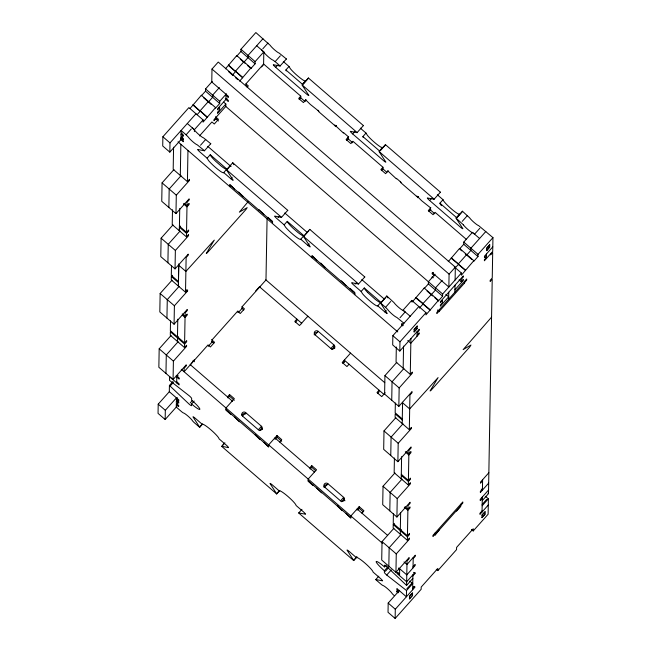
<?xml version="1.0" encoding="UTF-8"?>
<svg xmlns="http://www.w3.org/2000/svg" width="651" height="651" viewBox="0 0 651 651"><rect width="100%" height="100%" fill="white"/><g stroke="black" fill="none" stroke-linecap="round" stroke-linejoin="round"><path stroke-width="0.98" d="M169.602 391.389L158.209 404.149L158.047 413.369L165.159 419.521L176.869 406.403M171.042 335.534L159.178 348.83L158.852 367.27L173.076 379.574L186.259 364.796L186.243 365.903L184.16 368.238L184.103 371.745L208.043 344.908L210.411 346.959L214.578 342.296L211.559 339.684M172.01 280.207L160.138 293.503L159.821 311.951L174.077 324.214L187.26 309.445L187.244 310.551L185.161 312.879L185.096 316.386L182.256 313.92M172.971 224.888L161.106 238.185L160.781 256.624L175.038 268.896L188.229 254.118L188.204 255.225L186.121 257.56L185.519 292.226L171.262 279.954L171.327 276.455L172.352 275.308M173.939 169.561L162.075 182.866L161.749 201.305L175.973 213.609L189.156 198.832L189.14 199.938L187.057 202.274L187 205.773L184.152 203.315M190.051 108.473L201.362 95.258L215.554 107.594L203.055 122.152L203.096 119.939L188.896 107.594L162.88 136.759L162.717 145.979L169.83 152.131L181.889 138.614M165.159 419.521L165.321 410.301L176.714 397.541M165.964 373.422L166.29 354.982L178.154 341.685M166.933 318.103L167.283 299.623M167.901 262.776L168.251 244.304L180.115 231.007M168.861 207.457L169.187 189.018L181.051 175.713M169.83 152.131L169.992 142.911L196.008 113.746M172.987 381.47L169.423 385.465L169.309 391.707L178.797 399.909L178.773 401.016L176.405 398.965L177.446 397.802M170.521 320.919L170.35 330.7L177.463 336.86L177.796 319.202M171.482 265.592L171.311 275.381L178.423 281.533L178.732 263.915M172.491 209.785L172.23 224.636L186.487 236.907L188.562 234.572L188.546 235.678L175.363 250.456L175.038 268.896M173.581 147.199L173.19 169.309L187.423 181.621L189.498 179.285L189.482 180.392L176.299 195.17L175.973 213.609M173.076 379.574L173.402 361.134L186.585 346.356L186.601 345.25L184.526 347.585L170.293 335.281L170.359 331.774L184.583 344.078L184.526 347.585M174.077 324.214L174.395 305.775L187.578 290.997L187.602 289.898L185.519 292.226M177.609 403.042L176.307 404.499L176.266 407.078L181.263 411.408A3.157 0.423 41.7 0 0 183.509 412.97A6.307 0.846 41.7 0 1 187.993 416.103A6.307 0.846 41.7 0 1 192.444 420.709A3.157 0.423 41.7 0 0 194.673 423.004L199.678 427.333L202.673 423.98M177.406 399.917L176.372 401.089L176.331 403.392L178.7 405.443L178.683 406.55L176.307 404.499M176.405 398.965L176.388 399.983L178.756 402.033L178.74 403.14L176.372 401.089M176.69 382.878L176.803 375.961M177.414 341.433L177.471 337.926L178.512 336.762M178.374 286.106L178.439 282.607L171.327 276.455M179.733 208.556L179.342 230.788L179.432 227.248L180.457 226.1M180.311 175.469L180.848 144.302M180.384 139.216L183.305 141.739L183.322 140.632L180.954 138.582L180.97 137.573L182.272 136.108M182.068 132.991L181.027 134.155L180.986 136.466L183.354 138.517L183.338 139.623L180.97 137.573M178.407 286.074L178.773 265.282L185.885 271.434L214.293 240.113L206.294 253.467L207.099 252.962L245.964 209.476L247.177 207.653L239.356 212.136L248.177 201.623M177.487 336.819L184.599 342.971L185.047 317.525L187.13 315.19L187.146 314.083L185.096 316.386M186.487 236.907L186.544 233.4L188.595 231.105L188.619 229.998L186.536 232.326L179.424 226.174M186.536 232.326L186.975 206.88L189.059 204.544L189.083 203.446L187 205.773M187.423 181.621L187.96 150.454M190.344 364.739L194.519 359.523M194.389 131.616L194.421 129.655L203.096 119.939M194.161 401.057L191.557 403.978L191.532 405.638A3.157 0.423 41.7 0 1 189.148 404.141L170.098 386.076A3.157 0.423 41.7 0 0 169.423 385.465M201.362 95.258L201.354 95.811L205.513 91.148L205.553 88.935L212.242 81.432M208.442 101.442L208.434 101.995L212.625 97.3L212.665 95.087L205.553 88.935M208.466 101.963L208.475 101.41L200.117 110.776L207.23 116.928M455.106 280.044L455.326 267.138L218.24 62.057L211.99 69.055L211.77 81.969L228.363 96.324L228.346 97.43L225.97 95.38L225.921 98.325L228.289 100.376L228.273 101.483L225.254 98.879M212.592 97.333L212.633 95.119L219.354 87.584M215.554 107.594L215.546 108.147L219.713 103.485L219.745 101.271L226.442 93.768M216.075 119.491L216.059 118.417L213.976 120.752L214 119.646L225.807 106.406L225.856 104.014L223.716 102.166M225.441 68.811L236.752 55.595L250.944 67.932L250.936 68.485L247.38 65.409M229.852 186.682L229.884 184.469L234.62 189.124M227.98 397.948L229.543 396.199L229.575 394.539L234.311 398.64L225.987 407.974L225.946 410.187L230.69 414.288L230.698 413.735M236.752 55.595L236.744 56.149L240.903 51.486L240.943 49.273L255.859 32.55L270.206 45.334A6.315 0.846 41.7 0 0 274.657 49.932A6.315 0.846 41.7 0 0 279.141 53.065L286.383 58.956L280.036 66.028L273.282 64.701A3.157 0.423 41.7 0 0 275.642 67.305L306.466 93.964A3.157 0.423 41.7 0 0 308.851 95.461L302.251 85.232A3.165 0.423 41.7 0 1 302.154 84.988L308.395 77.99L363.404 125.57L357.057 132.641L350.295 131.315A3.157 0.423 41.7 0 0 352.663 133.919L383.48 160.585A3.157 0.423 41.7 0 0 385.864 162.083L379.264 151.854A3.165 0.423 41.7 0 1 379.167 151.61L385.408 144.612L440.418 192.183L434.071 199.263L427.316 197.937A3.157 0.423 41.7 0 0 429.676 200.541M232.22 401.529L232.228 400.975L190.149 364.568M234.653 417.153L239.381 421.807L239.389 421.254M238.567 192.541L238.583 191.988L243.311 196.643M237.867 312.39L237.892 310.918L212.218 339.692L212.177 341.905L208.247 346.316M239.633 81.155L250.944 67.932M245.248 63.57L243.865 61.747L235.507 71.114L242.62 77.266M267.081 218.622L265.982 279.971L242.042 306.808L242.017 308.468L243.791 310.006M299.183 99.562L300.746 97.813L300.77 96.153L263.631 64.026L245.932 83.857L245.907 85.517L247.681 87.055M248.055 55.425L247.982 57.67L243.824 62.333M242.538 416.51L242.546 416.095A2.368 2.327 1 0 1 242.327 412.807A2.368 2.327 1 0 1 245.663 412.596L261.474 426.267A2.368 2.327 1 0 1 261.694 429.554A2.368 2.327 1 0 1 258.349 429.766L242.546 416.095L245.663 412.596L245.639 414.069M250.936 68.485L255.102 63.822L255.135 61.609L263.81 51.885L256.697 45.733M255.2 434.925L259.928 439.58L259.944 439.026M259.122 210.314L259.131 209.76L263.858 214.415M259.741 286.977L259.749 286.424L255.583 291.087M263.81 51.885L263.59 64.612L261.507 66.947M263.891 442.444L268.627 447.099L268.66 444.885L276.992 435.552L281.728 439.653L279.653 441.988M267.813 217.833L267.821 217.279L272.566 221.389L272.525 223.594M274.901 438.44L274.909 437.887L314.425 472.065M275.039 439.368L276.96 437.212L276.992 435.552M301.616 323.759L301.625 323.205L259.537 286.806M305.498 101.182L305.522 99.701L310.258 104.355L318.957 111.321M307.858 316.76L307.866 316.207L299.541 325.541L294.797 321.439L296.88 319.104L296.856 320.764L295.294 322.514M312.041 257.78L312.081 255.566L316.809 260.221M310.169 469.045L311.731 467.288L311.764 465.636L316.508 469.737L308.175 479.063L308.143 481.276L312.879 485.377L312.887 484.824M316.842 488.242L321.578 492.897L321.586 492.343M320.764 263.639L320.772 263.085L325.5 267.74M342.133 510.124L342.125 510.677L337.389 506.022M341.311 281.411L341.319 280.858L346.055 285.512M344.265 362.33L344.298 360.117L383.813 394.294M341.677 501.758L343.622 499.569L343.663 497.356L327.86 483.685A2.368 2.327 1 0 0 324.515 483.896A2.368 2.327 1 0 0 324.735 487.184L340.538 500.863A2.368 2.327 1 0 0 343.883 500.652A2.368 2.327 1 0 0 343.663 497.356L340.538 500.863M346.08 513.541L350.816 518.196L350.856 515.983L359.181 506.649L363.925 510.75L361.842 513.086M350.002 288.93L350.01 288.377L354.754 292.478L354.714 294.691L354.746 293.031L312.073 256.12M357.082 510.091L357.098 508.984L387.614 535.374M357.871 509.741L359.149 508.309L359.181 506.649M348.676 136.629L346.112 139.501L350.848 143.602L352.932 141.267L382.967 167.25L382.934 168.91L381.372 170.66M393.904 528.303L382.039 541.599L381.714 560.047L395.946 572.351L409.129 557.573L409.105 558.68L407.03 561.016L406.598 585.412A3.157 0.423 41.7 0 1 405.923 584.801L386.873 566.736A3.157 0.423 41.7 0 0 384.489 565.239L384.464 566.899A11.043 1.481 41.7 0 0 376.132 561.658A11.043 1.481 41.7 0 0 384.391 570.772L384.367 572.432A3.157 0.423 41.7 0 0 386.727 575.036L405.833 589.985A3.157 0.423 41.7 0 1 406.509 590.547L406.403 596.788L396.915 588.585L396.898 589.692L398.681 591.23M394.905 472.943L383.032 486.248L382.715 504.688L396.907 517.024L410.089 502.247L410.073 503.353L407.99 505.689L407.933 509.196L405.085 506.73M395.865 417.625L384 430.921L383.683 449.361L390.795 455.513M396.801 362.338L384.936 375.635L384.611 394.075L398.843 406.379L412.026 391.609L412.002 392.708L409.927 395.043L409.316 429.717L395.124 417.372L395.181 413.873L402.294 420.025M399.576 590.311L388.183 603.078L388.029 612.298L395.141 618.45L421.156 589.285L421.197 587.072L437.854 568.413L437.814 570.626L436.292 569.308M388.834 566.199L389.152 547.751L401.016 534.455M389.794 510.872L390.152 492.4M391.731 400.227L392.048 381.787L403.913 368.49M418.878 306.523L392.854 335.688L392.691 344.908L399.804 351.06L419.236 329.284L419.22 330.391L417.136 332.726M394.262 523.38L393.22 524.551L393.163 528.051L407.388 540.354L409.471 538.027L409.446 539.134L396.264 553.903L395.946 572.351M393.416 513.655L393.245 523.445L400.357 529.597M394.416 458.003L394.156 472.699L408.356 485.036L410.431 482.7L410.415 483.807L397.232 498.585L396.907 517.024M395.344 403.01L395.173 412.799L402.285 418.951M396.321 347.007L396.06 362.086L410.285 374.39L412.368 372.055L412.343 373.161L399.161 387.939L398.843 406.379M395.141 618.45L395.295 609.23L414.728 587.454L414.752 586.348L412.669 588.683M402.977 423.777L391.08 437.114L390.763 455.554L397.875 461.705L398.192 443.266L411.383 428.488L411.399 427.382L409.316 429.717M399.804 351.06L399.966 341.84L425.99 312.675L411.733 300.404L403.059 310.128L410.203 316.248M398.046 592.833L396.866 591.808L396.882 590.701L398.656 592.239M412.889 575.907L414.972 573.58L414.988 572.473L406.663 581.807L397.183 573.604L397.2 572.498L399.568 574.548M402.709 325.907L401.521 324.882L401.537 323.775L403.319 325.313M399.551 575.655L399.673 568.738M400.275 534.202L400.332 530.703L401.374 529.532M400.642 512.955L400.324 529.629L407.436 535.781L409.52 533.446L409.495 534.552L407.445 536.855L407.388 540.354M401.244 478.884L401.594 456.693M402.204 423.557L402.578 402.31M403.172 368.238L403.555 346.12M407.436 535.781L407.884 510.335L409.959 508L409.984 506.893L407.933 509.196M408.356 485.036L408.413 481.528L410.464 479.234L410.488 478.127L408.405 480.462L401.293 474.31M408.405 480.462L408.844 455.008L410.927 452.681L410.944 451.574L408.893 453.869L406.053 451.412M408.893 453.869L408.958 450.37L411.041 448.034L411.058 446.928L397.875 461.705M410.285 374.39L410.911 338.618M411.709 301.877L411.733 300.404M409.471 596.511L409.455 598.92L412.522 595.486L412.563 592.971L409.577 596.235L412.588 593.012M414.085 331.888L414.158 329.422L417.226 325.98L417.096 328.665L414.109 331.937L417.21 328.389M412.286 301.95L424.192 288.067L438.448 300.339L438.44 300.892L434.884 297.816M412.644 589.79L412.905 574.8M413.027 567.892L413.214 557.516M417.071 336.225L417.153 331.619M424.192 288.067L424.183 288.621L428.35 283.95L428.391 281.737L435.08 274.242M425.99 312.675L425.949 314.889L438.448 300.339M432.174 277.855L432.191 276.748L433.379 277.774M434.616 275.845L432.24 273.794L432.264 272.688L448.856 287.042L449.084 274.136L455.326 267.138M464.611 282.957L438.912 311.748L437.505 309.966M435.071 533.023L435.039 534.683L460.713 505.9M438.929 311.731L438.961 310.071M438.44 300.892L442.607 296.221L442.639 294.008L461.38 273.013L454.268 266.861M439.189 530.028L435.014 535.252L435.031 534.145L432.956 536.473L432.972 535.366L462.812 501.929L462.788 503.036L460.713 505.371M448.645 299.216L448.767 292.209M448.27 261.621L459.582 248.405L473.838 260.677L473.83 261.23L477.997 256.559L478.029 254.346L492.953 237.631L478.599 225.588A6.315 0.846 41.7 0 1 474.107 222.455A6.315 0.846 41.7 0 1 469.648 217.849L462.422 211.225L456.18 218.223A3.165 0.423 41.7 0 0 456.278 218.467L462.877 228.696A3.157 0.423 41.7 0 1 460.493 227.199L429.676 200.541L431.759 198.205M454.886 292.218L455.016 285.211M459.582 248.405L459.573 248.959L463.74 244.288L463.772 242.074L472.447 232.358L479.592 238.478M456.538 510.587L456.53 511.141L460.688 506.478L460.745 504.248M459.061 279.865L461.193 281.712L461.242 279.32L463.317 276.984L463.341 275.878L440.442 301.543L440.418 302.65L442.501 300.314L442.46 302.715L440.377 305.042L440.361 306.149L448.685 296.815L445.845 294.358M461.38 273.013L461.339 275.227L473.838 260.677M464.594 282.973L464.635 281.297M465.262 253.882L466.686 255.111L466.726 254.525L458.369 263.891L451.257 257.739M470.917 248.194L470.852 250.44L466.686 255.111M471.43 529.426L473.204 530.964L473.244 528.75L456.587 547.41L456.546 549.623L437.814 570.626M481.984 515.242L481.968 517.659L485.036 514.217L485.109 511.743L482.098 514.974L485.109 511.743M482.041 512.02L482.301 497.038M482.603 479.746L482.424 490.122L481.235 489.096M486.541 253.849L486.468 258.455L484.987 257.178M486.598 250.619L486.671 248.153L489.739 244.711L489.609 247.396L486.623 250.668L489.731 246.526M490.626 253.792L490.61 254.899L492.693 252.564L492.246 278.01L490.162 280.345L490.146 281.452L492.229 279.116L488.486 493.645L482.236 500.643M485.329 496.347L487.713 498.21A3.157 0.423 41.7 0 1 488.396 498.78L488.12 514.241L473.204 530.964M492.953 237.631L492.709 251.457L484.385 260.791L484.401 259.684L486.484 257.348M207.124 158.226L210.24 154.726L226.841 169.081L223.553 172.824L222.3 172.45A11.043 1.473 41.7 0 1 208.515 160.52L207.124 158.226L200.012 152.074A3.157 0.423 41.7 0 1 197.644 149.47L204.406 150.796A3.182 0.423 41.7 0 0 204.504 150.723L210.753 143.725L203.511 137.833A6.315 0.846 41.7 0 1 199.019 134.7A6.315 0.846 41.7 0 1 194.559 130.094L192.338 127.799M284.137 224.839L287.262 221.34L303.854 235.695L300.567 239.438L299.314 239.063A11.043 1.473 41.7 0 1 285.529 227.134L284.137 224.839L277.025 218.687A3.157 0.423 41.7 0 1 274.657 216.083L281.419 217.41A3.174 0.423 41.7 0 0 281.517 217.336L287.766 210.338L232.757 162.758L226.515 169.756A3.165 0.423 41.7 0 0 226.613 170.001L233.213 180.229A3.157 0.423 41.7 0 1 230.828 178.732L223.716 172.58M361.15 291.461L364.275 287.962L380.868 302.316L377.58 306.051L376.327 305.677A11.043 1.473 41.7 0 1 362.542 293.756L361.15 291.461L354.038 285.309A3.157 0.423 41.7 0 1 351.678 282.705L358.432 284.023A3.19 0.423 41.7 0 0 358.53 283.958L364.78 276.952L309.77 229.38L303.529 236.378A3.165 0.423 41.7 0 0 303.626 236.622L310.226 246.851A3.157 0.423 41.7 0 1 307.842 245.354L300.729 239.202M248.023 55.457L262.971 38.702M197.131 114.666L200.134 111.297L193.021 105.145M232.521 75.003L235.524 71.634L228.411 65.482M180.954 138.582L182.247 137.125M181.027 134.155L183.395 136.205L183.419 135.099L181.043 133.048L181.092 130.469L186.088 134.798L191.296 128.963M262.768 48.858L267.976 43.031M227.036 98.163L217.605 108.733L217.589 109.84L219.672 107.505L219.623 109.905L217.548 112.241L217.524 113.347L225.856 104.014M199.483 135.921L211.933 121.965L214.301 124.016L218.467 119.345L215.448 116.741M247.12 87.242L248.308 85.908L245.932 83.857M200.541 145.23L205.749 139.395M261.726 50.029L263.956 52.332A6.315 0.846 41.7 0 0 268.415 56.93A6.315 0.846 41.7 0 0 272.899 60.063L275.137 61.625L280.345 55.799M275.642 67.305L277.595 65.116M289.003 66.459L285.879 69.958L302.479 84.313L305.596 80.814L304.18 80.683A11.043 1.473 41.7 0 1 290.395 68.754L289.003 66.459L283.315 61.536M226.613 170.001L230.771 165.338M303.285 84.069L308.493 78.234A3.165 0.423 41.7 0 1 308.395 77.99M300.77 96.153L298.695 98.488L303.431 102.589L305.994 99.717M230.828 178.732L232.13 177.275M167.25 299.655L179.147 286.326M335.249 126.628L336.29 125.456M346.723 140.445L348.643 138.289M278.067 217.524L279.108 216.36M352.663 133.919L354.738 131.592M363.291 137.524A11.034 1.473 41.7 0 1 362.9 136.58L366.017 133.073L360.329 128.157M184.599 342.971L186.682 340.644L186.666 341.751L184.583 344.078M178.089 375.611L176.787 377.067L179.155 379.118L179.18 378.011L176.258 375.489M170.098 386.076L173.353 382.43M303.626 236.622L308.826 230.788M380.306 150.682L382.381 148.355M382.902 147.769L385.506 144.856A3.165 0.423 41.7 0 1 385.408 144.612M238.502 312.399L242.441 307.988M307.842 245.354L309.144 243.889M382.967 167.25L380.884 169.577L385.628 173.679L388.183 170.814M190.19 402.969L192.273 400.642M199.678 427.333A3.157 0.423 41.7 0 0 199.58 427.089L202.184 424.175M227.492 396.874L229.575 394.539M417.437 197.717L418.479 196.553M355.08 284.137L356.382 282.68M315.06 334.826L318.184 331.326L333.987 344.997A2.368 2.327 1 0 1 334.207 348.285A2.368 2.327 1 0 1 330.863 348.497L315.06 334.826A2.368 2.327 1 0 1 314.84 331.538A2.368 2.327 1 0 1 318.184 331.326M430.864 207.726L428.301 210.599L433.045 214.7L435.128 212.364L466.206 239.251M428.911 211.534L430.832 209.386M279.816 490.447L276.691 493.946L221.69 446.374L224.286 443.453M222.829 445.129L224.912 442.802M441.476 205.7A11.051 1.481 41.7 0 1 439.905 203.193L443.03 199.694L437.342 194.771M258.349 429.766L261.474 426.267L261.433 428.48L259.48 430.669M330.863 348.497L333.987 344.997L333.955 346.657A2.368 2.327 1 0 1 334.76 348.261M331.864 349.546L334.728 346.332M456.099 217.8A11.051 1.481 41.7 0 0 456.514 217.548L459.63 214.049L458.214 213.91A11.043 1.473 41.7 0 1 448.889 206.636A11.043 1.473 41.7 0 1 443.038 199.694M377.743 305.815L384.863 311.967A3.157 0.423 41.7 0 0 387.239 313.465L380.64 303.236A3.165 0.423 41.7 0 1 380.542 302.992L386.792 295.993L394.018 302.617A6.315 0.846 41.7 0 0 398.477 307.223A6.315 0.846 41.7 0 0 402.961 310.356L405.199 311.919L399.999 317.753M380.64 303.236L385.848 297.401M457.319 217.304L462.519 211.469A3.165 0.423 41.7 0 1 462.422 211.225M380.542 302.992L385.547 307.321L390.746 301.486M462.218 221.381L467.426 215.554M384.863 311.967L386.157 310.511M350.547 353.119L342.214 362.452L346.959 366.554L349.042 364.218M342.833 363.396L344.753 361.24M432.24 273.794L433.493 272.395M479.795 228.314L474.595 234.148L472.349 232.586A6.315 0.846 41.7 0 1 467.866 229.453A6.315 0.846 41.7 0 1 463.406 224.847M401.521 324.882L402.562 323.718M442.224 280.361L435.503 287.897L225.368 106.089M470.893 248.234L485.841 231.479M419.399 308.102L423.004 304.066L430.116 310.218M455.383 267.773L458.394 264.404L465.506 270.564M414.126 329.585L417.25 326.086M486.639 248.316L489.764 244.817M461.193 281.712L463.276 279.385L463.26 280.491L454.935 289.817M492.791 246.851L484.466 256.185L484.442 257.283L486.525 254.956M417.096 335.119L419.171 332.791L419.154 333.89L410.83 343.223L407.754 340.563M438.929 311.194L436.845 313.53L436.862 312.423L466.702 278.978L466.686 280.085L464.602 282.42M276.691 493.946A3.157 0.423 41.7 0 0 276.594 493.702L279.198 490.789M309.681 467.963L311.764 465.636M377.482 393.603L379.045 391.853L379.069 390.193L376.994 392.529L381.73 396.63L385.156 392.797M356.829 557.069L353.705 560.568L298.703 512.988L301.95 509.342M324.735 487.184L327.86 483.685M491.562 317.151L463.162 349.62L470.95 345.046L469.762 346.959L430.905 390.454L430.099 390.95L438.09 377.596L409.682 408.918L402.57 402.766M337.381 506.576L338.422 505.404M390.12 492.433L402.017 479.103M353.705 560.568A3.157 0.423 41.7 0 0 353.607 560.324L356.862 556.678M384.464 566.899L386.019 565.149M394.132 595.527A3.157 0.423 41.7 0 1 391.902 593.224A6.307 0.846 41.7 0 0 387.443 588.626A6.307 0.846 41.7 0 0 382.959 585.493A3.157 0.423 41.7 0 1 380.713 583.931L375.717 579.602L378.809 576.176M384.391 570.772L387.516 567.273A11.043 1.481 41.7 0 1 386.149 566.069M385.408 571.269L388.525 567.77M386.727 575.036L391.284 569.934M397.183 573.604L398.225 572.432M488.844 472.748L480.519 482.082L480.503 483.188L482.586 480.853M413.19 558.623L415.273 556.288L415.289 555.181L406.965 564.515L404.011 561.959M413.051 566.785L415.135 564.45L415.11 565.556L406.785 574.89L398.762 567.949M482.44 489.015L480.357 491.35L480.34 492.457L488.665 483.123M396.866 591.808L397.899 590.644M488.543 490.04L480.218 499.366L480.202 500.473L482.285 498.145M406.598 585.412L412.848 578.413M406.875 588.813L412.075 582.979A3.157 0.423 41.7 0 1 412.758 583.548L406.509 590.547M482.122 504.484L486.671 499.382M482.147 505.778L488.396 498.78M482.057 510.913L479.974 513.248L479.958 514.355L488.283 505.021M409.43 598.822L412.547 595.323M481.943 517.553L485.068 514.054M409.691 581.115L412.075 582.979M362.892 136.572L379.492 150.934L382.617 147.427L381.193 147.297A11.043 1.473 41.7 0 1 367.408 135.367L366.017 133.073M439.913 203.193L456.506 217.548M275.137 61.625L280.142 65.954A3.182 0.423 41.7 0 1 280.036 66.028M302.154 84.988L357.155 132.568A3.174 0.423 41.7 0 1 357.049 132.641M379.167 151.61L434.168 199.19A3.19 0.423 41.7 0 1 434.071 199.255M456.18 218.223L463.406 224.855M334.769 124.992L343.451 133.073L343.459 132.519L348.204 136.62L348.163 138.826L352.72 142.772M387.719 170.798L396.402 178.87L396.41 178.317L401.154 182.418M416.957 196.089L421.685 200.744L430.392 207.71L430.352 209.923L434.787 213.756M300.103 97.259L304.749 101.279M382.357 168.406L386.914 172.352M240.943 49.273L255.135 61.609M463.772 242.074L478.029 254.346M240.903 51.486L255.102 63.822M463.74 244.288L477.997 256.559M240.3 59.225L243.856 62.301M467.426 255.688L471.698 259.383M460.281 249.569L461.705 250.806M228.42 64.929L242.611 77.819M465.514 270.01L451.249 258.292M228.558 71.626L232.789 75.353M235.638 77.811L237.77 79.658M211.99 69.055L449.084 274.136M442.639 294.008L435.527 287.856L435.462 290.102L422.979 303.553L415.867 297.401M212.633 95.119L219.745 101.271M205.513 91.148L219.713 103.485M428.35 283.95L442.607 296.221M203.486 97.658L211.274 104.461M427.032 291.078L432.752 295.969M215.424 118.401L218.435 121.005M193.03 104.591L207.221 117.481M430.124 309.673L415.859 297.955M187.309 123.503L194.421 129.655M207.759 146.377L231.064 166.534M284.772 212.991L307.321 232.497M361.785 279.605L384.342 299.118M204.504 150.723L197.261 144.831A6.315 0.846 41.7 0 1 192.777 141.698A6.315 0.846 41.7 0 1 188.31 137.092L186.088 134.798M226.515 169.756L281.517 217.336M303.529 236.378L358.53 283.958M403.954 323.246L396.711 317.354A6.315 0.846 41.7 0 1 392.227 314.221A6.315 0.846 41.7 0 1 387.768 309.616L385.547 307.321M229.876 185.022L272.557 221.934M178.008 141.837L397.761 331.92M162.88 136.759L169.992 142.911M392.854 335.688L399.966 341.84M162.075 182.866L176.299 195.17M384.936 375.635L399.161 387.939M183.419 203.804L186.975 206.88M265.787 279.8L384.741 382.698M179.432 227.248L186.544 233.4M242.042 306.808L244.41 308.859L240.252 313.522L237.989 311.56M161.106 238.185L175.363 250.456M384 430.921L398.192 443.266M405.288 451.932L408.844 455.008M401.301 475.376L408.413 481.528M186.162 289.768L187.578 290.997M160.138 293.503L174.395 305.775M383.032 486.248L397.232 498.585M182.199 315.068L185.047 317.525M404.328 507.259L407.884 510.335M211.526 341.344L213.788 343.305M393.22 524.551L407.445 536.855M193.054 360.508L194.478 361.736M229.543 396.199L234.287 400.3M276.96 437.212L281.704 441.313M311.731 467.288L315.8 470.811M359.149 508.309L363.217 511.824M343.622 499.569L344.981 500.741M159.178 348.83L173.402 361.134M382.039 541.599L396.264 553.903M181.255 369.28L382.601 543.439M225.954 409.634L268.635 446.545M308.151 480.723L350.824 517.643M413.548 572.351L414.972 573.58M398.469 568.819L399.649 569.845M413.54 586.429L414.728 587.454M176.706 381.771L179.074 383.821L179.058 384.928L169.577 376.726L169.512 380.33A3.157 0.423 41.7 0 0 170.188 380.892L189.295 395.841A3.157 0.423 41.7 0 1 191.654 398.445L191.63 400.105A11.043 1.481 41.7 0 1 199.89 409.219A11.043 1.481 41.7 0 1 191.557 403.978M158.209 404.149L165.321 410.301M388.183 603.078L395.295 609.23M367.669 292.486L375.106 299.2A11.034 1.473 41.7 0 0 380.868 302.316M387.988 297.938L386.881 296.238A3.165 0.423 41.7 0 1 386.792 295.993M233.953 164.711L232.855 163.002A3.165 0.423 41.7 0 1 232.757 162.758M353.607 560.324L347.007 550.095A3.157 0.423 41.7 0 1 349.392 551.592L356.504 557.744A11.043 1.481 41.7 0 1 364.837 562.985A11.043 1.481 41.7 0 1 373.096 572.099L380.208 578.251A3.157 0.423 41.7 0 1 382.576 580.855L375.814 579.528A3.157 0.423 41.7 0 0 375.717 579.602M276.594 493.702L269.994 483.473A3.157 0.423 41.7 0 1 272.378 484.971L279.491 491.131A11.043 1.481 41.7 0 1 287.823 496.371A11.043 1.481 41.7 0 1 296.083 505.485L303.195 511.637A3.157 0.423 41.7 0 1 305.555 514.241L298.801 512.915A3.157 0.423 41.7 0 0 298.703 512.988M199.58 427.089L192.981 416.86A3.157 0.423 41.7 0 1 195.357 418.357L202.477 424.509A11.043 1.481 41.7 0 1 210.802 429.75A11.043 1.481 41.7 0 1 219.07 438.864L226.182 445.015A3.157 0.423 41.7 0 1 228.542 447.619L221.788 446.301A3.157 0.423 41.7 0 0 221.69 446.374M440.418 192.191A3.19 0.423 41.7 0 1 440.312 192.257M286.383 58.956A3.182 0.423 41.7 0 1 286.285 59.029M286.277 70.91A11.034 1.473 41.7 0 1 285.887 69.958M363.404 125.57A3.174 0.423 41.7 0 1 363.299 125.643M488.486 493.645A3.157 0.423 41.7 0 1 487.973 493.189M303.854 235.695A11.034 1.473 41.7 0 1 298.085 232.578L292.958 228.143A11.034 1.473 41.7 0 1 287.27 221.356M309.868 229.624A3.165 0.423 41.7 0 1 309.77 229.38M364.78 276.952A3.19 0.423 41.7 0 1 364.674 277.025M367.677 292.494A11.034 1.473 41.7 0 1 364.283 287.97M210.753 143.725A3.182 0.423 41.7 0 1 210.647 143.798M226.833 169.081A11.034 1.473 41.7 0 1 221.071 165.964L215.945 161.529A11.034 1.473 41.7 0 1 210.257 154.735M287.766 210.338A3.174 0.423 41.7 0 1 287.661 210.411M343.638 499.016A2.368 2.327 1 0 1 344.436 500.619M261.442 427.927A2.368 2.327 1 0 1 262.247 429.53M336.469 126.123A2.368 2.327 1 0 1 334.76 125.545L318.949 111.874A2.368 2.327 1 0 1 318.152 110.279M418.658 197.212A2.368 2.327 1 0 1 416.949 196.643L401.138 182.972A2.368 2.327 1 0 1 400.341 181.369M314.23 334.883A2.368 2.327 1 0 1 317.387 332.539M323.905 487.249A2.368 2.327 1 0 1 327.062 484.905M241.846 415.216A2.368 2.327 1 0 1 244.874 413.808"/></g></svg>
